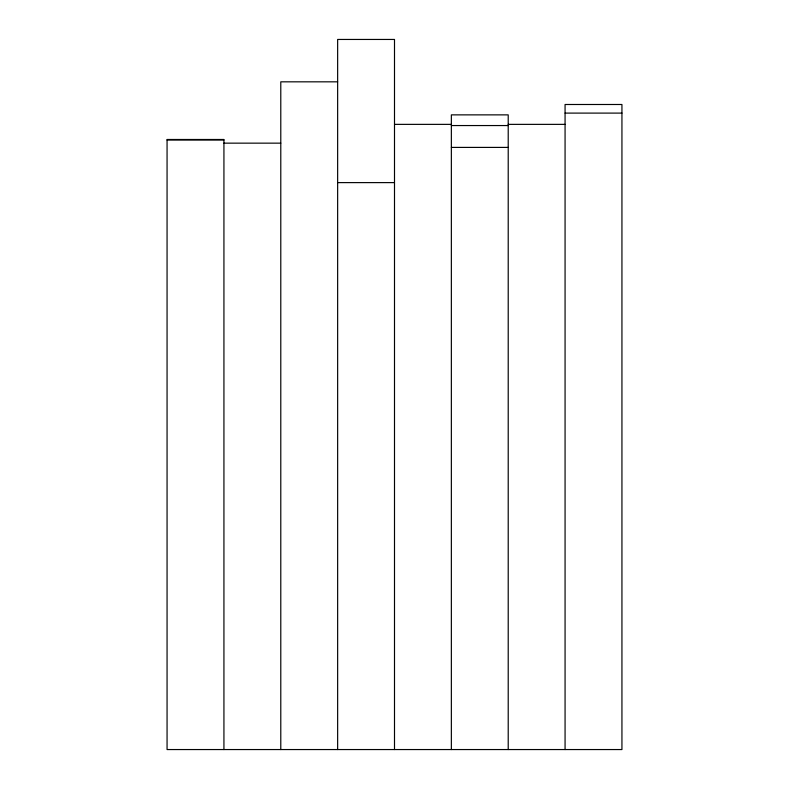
<?xml version="1.0" encoding="UTF-8"?>
<svg xmlns="http://www.w3.org/2000/svg" width="789" height="789" viewBox="0 0 789 789"><rect width="100%" height="100%" fill="white"/><g stroke="black" fill="none" stroke-linecap="round" stroke-linejoin="round"><path stroke-width="1.18" d="M337.643 81.829L280.785 81.829L280.785 749.55M565.072 113.103L621.939 113.103M394.5 124.366L451.357 124.366M508.215 124.366L565.072 124.366M451.357 125.55L508.215 125.55M167.061 140.008L223.928 140.008M223.928 143.154L280.785 143.154M451.357 147.405L508.215 147.405M337.643 182.614L394.5 182.614M565.072 749.55L565.072 104.493L621.939 104.493L621.939 749.55L167.061 749.55L167.061 139.485L223.928 139.485L223.928 749.55M508.215 749.55L508.215 114.869L451.357 114.869L451.357 749.55M394.5 749.55L394.5 39.45L337.643 39.45L337.643 749.55"/></g></svg>
